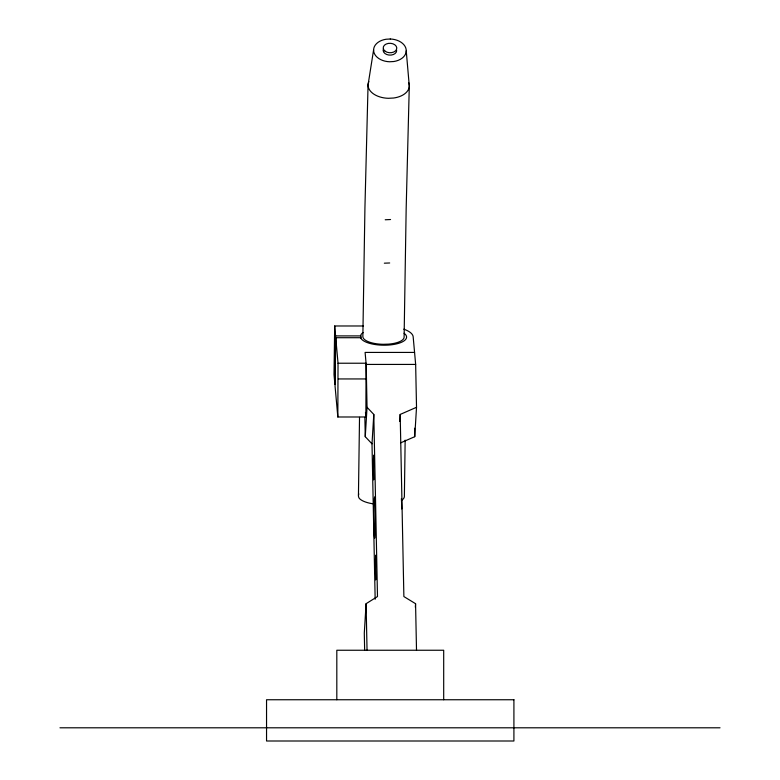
<?xml version="1.0" encoding="UTF-8"?>
<svg xmlns="http://www.w3.org/2000/svg" width="780" height="780" viewBox="0 0 780 780"><rect width="100%" height="100%" fill="white"/><g stroke="black" fill="none" stroke-linecap="round" stroke-linejoin="round"><path stroke-width="1.17" d="M334.688 325.981L334.015 374.575L334.912 384.511L335.575 335.907L334.688 325.981L363.382 325.981M335.741 337.711L335.069 386.305L337.837 416.988L365.869 416.988L366.073 363.226L338.032 363.226L335.741 337.711L360.799 337.711L361.374 338.978A23.098 8.404 0.8 0 0 392.096 344.702A23.098 8.404 0.8 0 0 404.089 333.255M337.837 416.988L338.032 363.226M358.449 495.173L359.522 417.339M360.604 338.335L360.984 334.63A23.098 8.404 0.8 0 1 363.11 332.602M405.151 440.135L404.381 496.07A23.098 8.404 0.8 0 1 401.671 500.273M375.16 599.235L372.002 443.84L365.264 436.693L367.048 407.296L366.181 364.426L365.098 352.423L414.57 352.423M372.002 443.84L373.796 414.443L367.048 407.296M373.796 414.443L377.491 596.554L366.093 603.7L364.299 633.097L364.65 650.247M399.75 421.502L400.179 414.443L416.52 407.296L415.652 364.426L413.166 336.804A29.698 10.803 0.8 0 0 403.786 329.16M400.569 442.884L414.736 436.693L416.52 407.296M415.35 607.23L415.565 603.7L403.874 596.554L400.179 414.443M373.601 49.861L368.062 84.903L364.933 207.636L362.856 336.463A20.631 7.498 0.8 0 0 383.214 344.302L388.567 344.136A20.631 7.498 0.8 0 0 404.108 337.145L406.165 208.699L409.295 86.073L406.244 50.905M385.213 219.775L390.556 219.521M384.335 263.182L389.678 262.977M335.575 335.907L360.643 335.907L360.799 337.711M366.181 364.426L415.652 364.426M338.354 378.944L366.395 378.944M59.972 727.798L720.028 727.798M365.459 412.425L365.869 416.988M414.56 428.22L414.736 436.693M415.565 603.7L416.51 650.247M364.865 417.319L365.264 436.693M366.093 603.7L367.039 650.247M443.693 699.748L443.693 650.247L336.814 650.247L336.814 699.748M358.8 493.896A32.438 11.797 0.8 0 0 359.19 498.244A23.098 8.404 0.8 0 0 373.727 503.919M408.691 82.739A20.631 12.821 1.6 0 1 393.656 98.017L388.303 98.299A20.631 12.821 1.6 0 1 368.862 81.608M396.698 50.602A6.786 4.729 2 0 1 388.898 55.048A6.786 4.729 2 0 1 383.409 48.955M401.369 498.703A20.631 0.722 90 0 1 401.739 508.93M373.259 464.324L373.678 479.905L373.678 455.149L373.259 464.324M375.287 564.359L375.706 579.94L375.706 555.184L375.287 564.359M374.429 498.284L374.264 500.848A20.631 0.722 90 0 0 374.059 527.368A20.631 0.722 90 0 0 374.956 536.806L375.122 534.242A20.631 0.722 90 0 0 375.326 507.712A20.631 0.722 90 0 0 374.429 498.284M390.253 39L386.022 39.253A16.331 11.388 2 0 0 373.698 51.353A16.331 11.388 2 0 0 389.581 61.766L393.822 61.513A16.331 11.388 2 0 0 406.146 49.413A16.331 11.388 2 0 0 390.253 39M513.913 699.748L266.546 699.748L266.546 741L513.913 741L513.913 699.748M385.106 51.207A6.786 4.729 2 0 0 396.513 49.452A6.786 4.729 2 0 0 388.381 43.397A6.786 4.729 2 0 0 385.106 51.207"/></g></svg>
